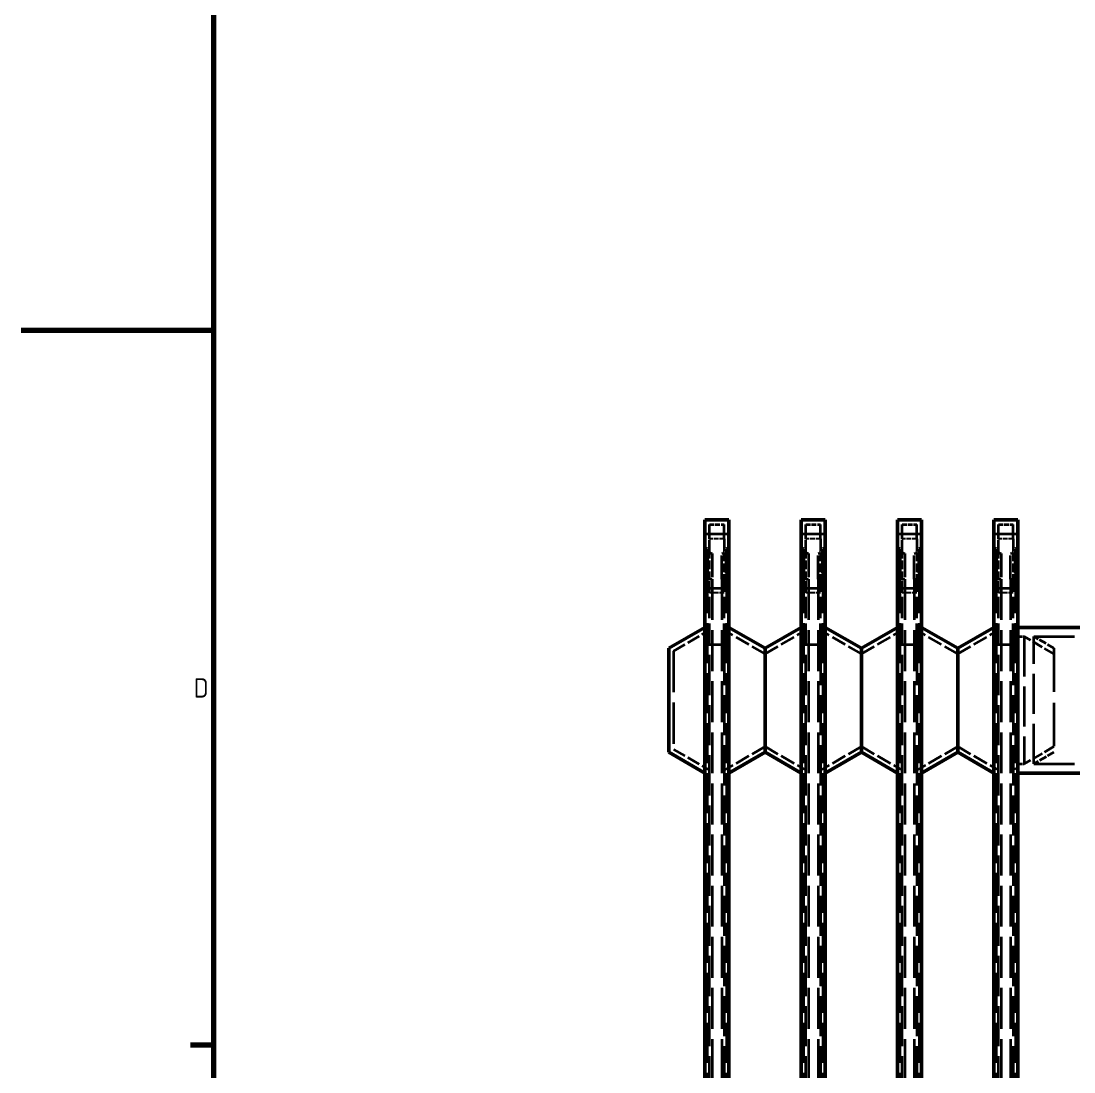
# Model space of a CAD drawing. Header units: millimetres. Extents: x 0 to 3364, y 0 to 2376.
# Drawn here: x 0 to 437.2, y 879.9 to 1316.4 of the extents above; entities that cross this region are included whole.
import ezdxf

# ---------------------------------------------------------------- set-up
doc = ezdxf.new("R2010")
doc.units = ezdxf.units.MM
doc.header["$LTSCALE"] = 4
doc.linetypes.add('DASHED', pattern=[0.2067, 0.1654, -0.0413])
doc.layers.get('0').update_dxf_attribs({"lineweight": 25})
for name, color, linetype, lineweight in [('가려진 것(ISO)', 5, 'DASHED', 35), ('가려진 좁은 것(ISO)', 5, 'DASHED', 25), ('가시적인 것(ISO)', 7, 'Continuous', 50), ('가시적인 좁은 것(ISO)', 1, 'Continuous', 35), ('경계(ISO)', 7, 'Continuous', 70)]:
    doc.layers.add(name, color=color, linetype=linetype, lineweight=lineweight)
doc.styles.add('ISO ProportionalPSTEK', font='isocp.shx')

# ---------------------------------------------------------------- blocks, each defined once
blk = doc.blocks.new('경계 Default Border')
at = {"layer": '경계(ISO)'}
blk.add_line((20, 222.75), (17.6, 222.75), dxfattribs=at)
at = {"layer": '경계(ISO)', "flags": 128}
for points in [[(20, 20), (20, 574)], [(0, 297), (20, 297)]]:
    blk.add_lwpolyline(points, dxfattribs=at)
at = {"layer": '경계(ISO)', "color": 1, "insert": (17.92, 258.86), "char_height": 2, "attachment_point": 7, "style": 'ISO ProportionalPSTEK'}
blk.add_mtext('D', dxfattribs=at)

msp = doc.modelspace()

# ---------------------------------------------------------------- linework, layer by layer
at = {"layer": '가려진 것(ISO)', "ltscale": 20.68726}
for p, q in [((285.9459, 1101.4059), (285.9459, 1107.316)), ((291.9459, 1101.4059), (291.9459, 1107.316)), ((325.9459, 1101.4059), (325.9459, 1107.316)), ((331.9459, 1101.4059), (331.9459, 1107.316)), ((365.9459, 1101.4059), (365.9459, 1107.316)), ((371.9459, 1101.4059), (371.9459, 1107.316)), ((405.9459, 1101.4059), (405.9459, 1107.316)), ((411.9459, 1101.4059), (411.9459, 1107.316))]:
    msp.add_line(p, q, dxfattribs=at)
at = {"layer": '가려진 것(ISO)', "ltscale": 2.856945}
for p, q in [((285.9459, 1107.316), (291.9459, 1107.316)), ((325.9459, 1107.316), (331.9459, 1107.316)), ((365.9459, 1107.316), (371.9459, 1107.316)), ((405.9459, 1107.316), (411.9459, 1107.316))]:
    msp.add_line(p, q, dxfattribs=at)
at = {"layer": '가려진 것(ISO)', "ltscale": 7.98303}
for p, q in [((285.9459, 1095.6718), (285.9459, 1101.4059)), ((291.9459, 1101.4059), (291.9459, 1095.6718)), ((325.9459, 1095.6718), (325.9459, 1101.4059)), ((331.9459, 1101.4059), (331.9459, 1095.6718)), ((365.9459, 1095.6718), (365.9459, 1101.4059)), ((371.9459, 1101.4059), (371.9459, 1095.6718)), ((405.9459, 1095.6718), (405.9459, 1101.4059)), ((411.9459, 1101.4059), (411.9459, 1095.6718))]:
    msp.add_line(p, q, dxfattribs=at)
at = {"layer": '가려진 것(ISO)', "ltscale": 0.768951}
for p, q in [((285.9459, 1095.6718), (286.9459, 1095.2381)), ((290.9459, 1095.2381), (291.9459, 1095.6718)), ((325.9459, 1095.6718), (326.9459, 1095.2381)), ((330.9459, 1095.2381), (331.9459, 1095.6718)), ((365.9459, 1095.6718), (366.9459, 1095.2381)), ((370.9459, 1095.2381), (371.9459, 1095.6718)), ((405.9459, 1095.6718), (406.9459, 1095.2381)), ((410.9459, 1095.2381), (411.9459, 1095.6718)), ((286.9459, 1084.6566), (285.9459, 1084.2228)), ((291.9459, 1084.2228), (290.9459, 1084.6566)), ((326.9459, 1084.6566), (325.9459, 1084.2228)), ((331.9459, 1084.2228), (330.9459, 1084.6566)), ((366.9459, 1084.6566), (365.9459, 1084.2228)), ((371.9459, 1084.2228), (370.9459, 1084.6566)), ((406.9459, 1084.6566), (405.9459, 1084.2228)), ((411.9459, 1084.2228), (410.9459, 1084.6566))]:
    msp.add_line(p, q, dxfattribs=at)
at = {"layer": '가려진 것(ISO)', "ltscale": 5.45162}
for p, q in [((285.9459, 1084.2228), (285.9459, 1095.6718)), ((291.9459, 1095.6718), (291.9459, 1084.2228)), ((325.9459, 1084.2228), (325.9459, 1095.6718)), ((331.9459, 1095.6718), (331.9459, 1084.2228)), ((365.9459, 1084.2228), (365.9459, 1095.6718)), ((371.9459, 1095.6718), (371.9459, 1084.2228)), ((405.9459, 1084.2228), (405.9459, 1095.6718)), ((411.9459, 1095.6718), (411.9459, 1084.2228))]:
    msp.add_line(p, q, dxfattribs=at)
at = {"layer": '가려진 것(ISO)', "ltscale": 14.731858}
for p, q in [((286.9459, 1095.2381), (286.9459, 1084.6566)), ((290.9459, 1084.6566), (290.9459, 1095.2381)), ((326.9459, 1095.2381), (326.9459, 1084.6566)), ((330.9459, 1084.6566), (330.9459, 1095.2381)), ((366.9459, 1095.2381), (366.9459, 1084.6566)), ((370.9459, 1084.6566), (370.9459, 1095.2381)), ((406.9459, 1095.2381), (406.9459, 1084.6566)), ((410.9459, 1084.6566), (410.9459, 1095.2381))]:
    msp.add_line(p, q, dxfattribs=at)
at = {"layer": '가려진 것(ISO)', "ltscale": 25.095615}
for p, q in [((284.9459, 1087.0499), (284.9459, 381.5821)), ((292.9459, 1087.0499), (292.9459, 381.5821)), ((324.9459, 1087.0499), (324.9459, 381.5821)), ((332.9459, 1087.0499), (332.9459, 381.5821)), ((364.9459, 1087.0499), (364.9459, 381.5821)), ((372.9459, 1087.0499), (372.9459, 381.5821)), ((404.9459, 1087.0499), (404.9459, 381.5821)), ((412.9459, 1087.0499), (412.9459, 381.5821))]:
    msp.add_line(p, q, dxfattribs=at)
at = {"layer": '가려진 것(ISO)', "ltscale": 25.680655}
for p, q in [((286.9459, 1084.6566), (286.9459, 383.9754)), ((290.9459, 1084.6566), (290.9459, 383.9754)), ((326.9459, 1084.6566), (326.9459, 383.9754)), ((330.9459, 1084.6566), (330.9459, 383.9754)), ((366.9459, 1084.6566), (366.9459, 383.9754)), ((370.9459, 1084.6566), (370.9459, 383.9754)), ((406.9459, 1084.6566), (406.9459, 383.9754)), ((410.9459, 1084.6566), (410.9459, 383.9754))]:
    msp.add_line(p, q, dxfattribs=at)
at = {"layer": '가려진 것(ISO)', "ltscale": 7.417737}
for p, q in [((285.9459, 1078.8949), (285.9459, 1084.2228)), ((291.9459, 1084.2228), (291.9459, 1078.8949)), ((325.9459, 1078.8949), (325.9459, 1084.2228)), ((331.9459, 1084.2228), (331.9459, 1078.8949)), ((365.9459, 1078.8949), (365.9459, 1084.2228)), ((371.9459, 1084.2228), (371.9459, 1078.8949)), ((405.9459, 1078.8949), (405.9459, 1084.2228)), ((411.9459, 1084.2228), (411.9459, 1078.8949))]:
    msp.add_line(p, q, dxfattribs=at)
at = {"layer": '가려진 것(ISO)', "ltscale": 13.380299}
for p, q in [((285.9459, 1057.2819), (285.9459, 1078.8949)), ((291.9459, 1057.2819), (291.9459, 1078.8949)), ((325.9459, 1057.2819), (325.9459, 1078.8949)), ((331.9459, 1057.2819), (331.9459, 1078.8949)), ((365.9459, 1057.2819), (365.9459, 1078.8949)), ((371.9459, 1057.2819), (371.9459, 1078.8949)), ((405.9459, 1057.2819), (405.9459, 1078.8949)), ((411.9459, 1057.2819), (411.9459, 1078.8949))]:
    msp.add_line(p, q, dxfattribs=at)
at = {"layer": '가려진 것(ISO)', "ltscale": 8.247478}
for p, q in [((270.9459, 1054.751), (285.9459, 1063.4113)), ((270.9459, 1013.8809), (285.9459, 1005.2207))]:
    msp.add_line(p, q, dxfattribs=at)
at = {"layer": '가려진 것(ISO)', "ltscale": 9.347156}
for p, q in [((308.9459, 1053.5963), (291.9459, 1063.4113)), ((308.9459, 1053.5963), (325.9459, 1063.4113)), ((348.9459, 1053.5963), (331.9459, 1063.4113)), ((348.9459, 1053.5963), (365.9459, 1063.4113)), ((388.9459, 1053.5963), (371.9459, 1063.4113)), ((388.9459, 1053.5963), (405.9459, 1063.4113)), ((308.9459, 1015.0356), (291.9459, 1005.2207)), ((308.9459, 1015.0356), (325.9459, 1005.2207)), ((348.9459, 1015.0356), (331.9459, 1005.2207)), ((348.9459, 1015.0356), (365.9459, 1005.2207)), ((388.9459, 1015.0356), (371.9459, 1005.2207)), ((388.9459, 1015.0356), (405.9459, 1005.2207))]:
    msp.add_line(p, q, dxfattribs=at)
at = {"layer": '가려진 것(ISO)', "ltscale": 1.099577}
for p, q in [((413.9459, 1062.2566), (411.9459, 1063.4113)), ((413.9459, 1006.3754), (411.9459, 1005.2207))]:
    msp.add_line(p, q, dxfattribs=at)
at = {"layer": '가려진 것(ISO)', "ltscale": 1.229283}
for p, q in [((413.9459, 1060.766), (416.5277, 1060.766)), ((413.9459, 1007.866), (416.5277, 1007.866))]:
    msp.add_line(p, q, dxfattribs=at)
at = {"layer": '가려진 것(ISO)', "ltscale": 25.125523}
for p, q in [((416.5277, 1060.766), (416.5277, 1007.866)), ((420.5277, 1007.866), (420.5277, 1060.766))]:
    msp.add_line(p, q, dxfattribs=at)
at = {"layer": '가려진 것(ISO)', "ltscale": 6.827909}
for p, q in [((428.9459, 1053.5963), (416.5277, 1060.766)), ((428.9459, 1015.0356), (416.5277, 1007.866))]:
    msp.add_line(p, q, dxfattribs=at)
at = {"layer": '가려진 것(ISO)', "ltscale": 25.567734}
for p, q in [((420.5277, 1060.766), (483.9459, 1060.766)), ((420.5277, 1007.866), (483.9459, 1007.866))]:
    msp.add_line(p, q, dxfattribs=at)
at = {"layer": '가려진 것(ISO)', "ltscale": 4.628555}
for p, q in [((428.9459, 1055.9057), (420.5277, 1060.766)), ((428.9459, 1012.7262), (420.5277, 1007.866))]:
    msp.add_line(p, q, dxfattribs=at)
at = {"layer": '가려진 것(ISO)', "ltscale": 25.882353}
msp.add_line((270.9459, 1054.751), (270.9459, 1013.8809), dxfattribs=at)
at = {"layer": '가려진 것(ISO)', "ltscale": 25.201393}
for p, q in [((285.9459, 411.35), (285.9459, 1057.2819)), ((291.9459, 1057.2819), (291.9459, 411.35)), ((325.9459, 411.35), (325.9459, 1057.2819)), ((331.9459, 1057.2819), (331.9459, 411.35)), ((365.9459, 411.35), (365.9459, 1057.2819)), ((371.9459, 1057.2819), (371.9459, 411.35)), ((405.9459, 411.35), (405.9459, 1057.2819)), ((411.9459, 1057.2819), (411.9459, 411.35))]:
    msp.add_line(p, q, dxfattribs=at)
at = {"layer": '가려진 것(ISO)', "ltscale": 27.344858}
msp.add_line((428.9459, 1055.9057), (428.9459, 1012.7262), dxfattribs=at)
at = {"layer": '가려진 좁은 것(ISO)', "ltscale": 2.856945}
for p, q in [((291.9459, 1101.4059), (285.9459, 1101.4059)), ((331.9459, 1101.4059), (325.9459, 1101.4059)), ((371.9459, 1101.4059), (365.9459, 1101.4059)), ((411.9459, 1101.4059), (405.9459, 1101.4059)), ((291.9459, 1078.8949), (285.9459, 1078.8949)), ((331.9459, 1078.8949), (325.9459, 1078.8949)), ((371.9459, 1078.8949), (365.9459, 1078.8949)), ((411.9459, 1078.8949), (405.9459, 1078.8949))]:
    msp.add_line(p, q, dxfattribs=at)
at = {"layer": '가시적인 것(ISO)'}
for p, q in [((283.9459, 1109.316), (283.9459, 1103.2852)), ((283.9459, 1109.316), (293.9459, 1109.316)), ((293.9459, 1103.2852), (293.9459, 1109.316)), ((323.9459, 1109.316), (323.9459, 1103.2852)), ((323.9459, 1109.316), (333.9459, 1109.316)), ((333.9459, 1103.2852), (333.9459, 1109.316)), ((363.9459, 1109.316), (363.9459, 1103.2852)), ((363.9459, 1109.316), (373.9459, 1109.316)), ((373.9459, 1103.2852), (373.9459, 1109.316)), ((403.9459, 1109.316), (403.9459, 1103.2852)), ((403.9459, 1109.316), (413.9459, 1109.316)), ((413.9459, 1103.2852), (413.9459, 1109.316)), ((283.9459, 1097.5352), (283.9459, 1103.2852)), ((293.9459, 1103.2852), (293.9459, 1097.5352)), ((323.9459, 1097.5352), (323.9459, 1103.2852)), ((333.9459, 1103.2852), (333.9459, 1097.5352)), ((363.9459, 1097.5352), (363.9459, 1103.2852)), ((373.9459, 1103.2852), (373.9459, 1097.5352)), ((403.9459, 1097.5352), (403.9459, 1103.2852)), ((413.9459, 1103.2852), (413.9459, 1097.5352)), ((283.9459, 1097.5352), (284.9459, 1097.1015)), ((283.9459, 1086.6161), (283.9459, 1097.5352)), ((292.9459, 1097.1015), (293.9459, 1097.5352)), ((293.9459, 1097.5352), (293.9459, 1086.6161)), ((323.9459, 1097.5352), (324.9459, 1097.1015)), ((323.9459, 1086.6161), (323.9459, 1097.5352)), ((332.9459, 1097.1015), (333.9459, 1097.5352)), ((333.9459, 1097.5352), (333.9459, 1086.6161)), ((363.9459, 1097.5352), (364.9459, 1097.1015)), ((363.9459, 1086.6161), (363.9459, 1097.5352)), ((372.9459, 1097.1015), (373.9459, 1097.5352)), ((373.9459, 1097.5352), (373.9459, 1086.6161)), ((403.9459, 1097.5352), (404.9459, 1097.1015)), ((403.9459, 1086.6161), (403.9459, 1097.5352)), ((412.9459, 1097.1015), (413.9459, 1097.5352)), ((413.9459, 1097.5352), (413.9459, 1086.6161)), ((284.9459, 1097.1015), (284.9459, 1087.0499)), ((292.9459, 1087.0499), (292.9459, 1097.1015)), ((324.9459, 1097.1015), (324.9459, 1087.0499)), ((332.9459, 1087.0499), (332.9459, 1097.1015)), ((364.9459, 1097.1015), (364.9459, 1087.0499)), ((372.9459, 1087.0499), (372.9459, 1097.1015)), ((404.9459, 1097.1015), (404.9459, 1087.0499)), ((412.9459, 1087.0499), (412.9459, 1097.1015)), ((284.9459, 1087.0499), (283.9459, 1086.6161)), ((283.9459, 1080.7742), (283.9459, 1086.6161)), ((293.9459, 1086.6161), (292.9459, 1087.0499)), ((293.9459, 1086.6161), (293.9459, 1080.7742)), ((324.9459, 1087.0499), (323.9459, 1086.6161)), ((323.9459, 1080.7742), (323.9459, 1086.6161)), ((333.9459, 1086.6161), (332.9459, 1087.0499)), ((333.9459, 1086.6161), (333.9459, 1080.7742)), ((364.9459, 1087.0499), (363.9459, 1086.6161)), ((363.9459, 1080.7742), (363.9459, 1086.6161)), ((373.9459, 1086.6161), (372.9459, 1087.0499)), ((373.9459, 1086.6161), (373.9459, 1080.7742)), ((404.9459, 1087.0499), (403.9459, 1086.6161)), ((403.9459, 1080.7742), (403.9459, 1086.6161)), ((413.9459, 1086.6161), (412.9459, 1087.0499)), ((413.9459, 1086.6161), (413.9459, 1080.7742)), ((283.9459, 1080.7742), (283.9459, 1057.2819)), ((293.9459, 1057.2819), (293.9459, 1080.7742)), ((323.9459, 1080.7742), (323.9459, 1057.2819)), ((333.9459, 1057.2819), (333.9459, 1080.7742)), ((363.9459, 1080.7742), (363.9459, 1057.2819)), ((373.9459, 1057.2819), (373.9459, 1080.7742)), ((403.9459, 1080.7742), (403.9459, 1057.2819)), ((413.9459, 1057.2819), (413.9459, 1080.7742)), ((268.9459, 1055.9057), (283.9459, 1064.566)), ((308.9459, 1055.9057), (293.9459, 1064.566)), ((308.9459, 1055.9057), (323.9459, 1064.566)), ((348.9459, 1055.9057), (333.9459, 1064.566)), ((348.9459, 1055.9057), (363.9459, 1064.566)), ((388.9459, 1055.9057), (373.9459, 1064.566)), ((388.9459, 1055.9057), (403.9459, 1064.566)), ((413.9459, 1064.566), (480.7459, 1064.566)), ((268.9459, 1055.9057), (268.9459, 1012.7262)), ((283.9459, 411.35), (283.9459, 1057.2819)), ((293.9459, 1057.2819), (293.9459, 411.35)), ((308.9459, 1055.9057), (308.9459, 1012.7262)), ((323.9459, 411.35), (323.9459, 1057.2819)), ((333.9459, 1057.2819), (333.9459, 411.35)), ((348.9459, 1055.9057), (348.9459, 1012.7262)), ((363.9459, 411.35), (363.9459, 1057.2819)), ((373.9459, 1057.2819), (373.9459, 411.35)), ((388.9459, 1055.9057), (388.9459, 1012.7262)), ((403.9459, 411.35), (403.9459, 1057.2819)), ((413.9459, 1057.2819), (413.9459, 411.35)), ((268.9459, 1012.7262), (283.9459, 1004.066)), ((308.9459, 1012.7262), (293.9459, 1004.066)), ((308.9459, 1012.7262), (323.9459, 1004.066)), ((348.9459, 1012.7262), (333.9459, 1004.066)), ((348.9459, 1012.7262), (363.9459, 1004.066)), ((388.9459, 1012.7262), (373.9459, 1004.066)), ((388.9459, 1012.7262), (403.9459, 1004.066)), ((413.9459, 1004.066), (480.7459, 1004.066))]:
    msp.add_line(p, q, dxfattribs=at)
at = {"layer": '가시적인 좁은 것(ISO)'}
for p, q in [((293.9459, 1103.2852), (283.9459, 1103.2852)), ((333.9459, 1103.2852), (323.9459, 1103.2852)), ((373.9459, 1103.2852), (363.9459, 1103.2852)), ((413.9459, 1103.2852), (403.9459, 1103.2852)), ((293.9459, 1080.7742), (283.9459, 1080.7742)), ((333.9459, 1080.7742), (323.9459, 1080.7742)), ((373.9459, 1080.7742), (363.9459, 1080.7742)), ((413.9459, 1080.7742), (403.9459, 1080.7742)), ((293.9459, 1057.2819), (283.9459, 1057.2819)), ((333.9459, 1057.2819), (323.9459, 1057.2819)), ((373.9459, 1057.2819), (363.9459, 1057.2819)), ((413.9459, 1057.2819), (403.9459, 1057.2819))]:
    msp.add_line(p, q, dxfattribs=at)

# ---------------------------------------------------------------- block references
at = {"xscale": 4, "yscale": 4, "zscale": 4}
msp.add_blockref('경계 Default Border', (0, 0), dxfattribs=at)

doc.saveas('drawing.dxf')
